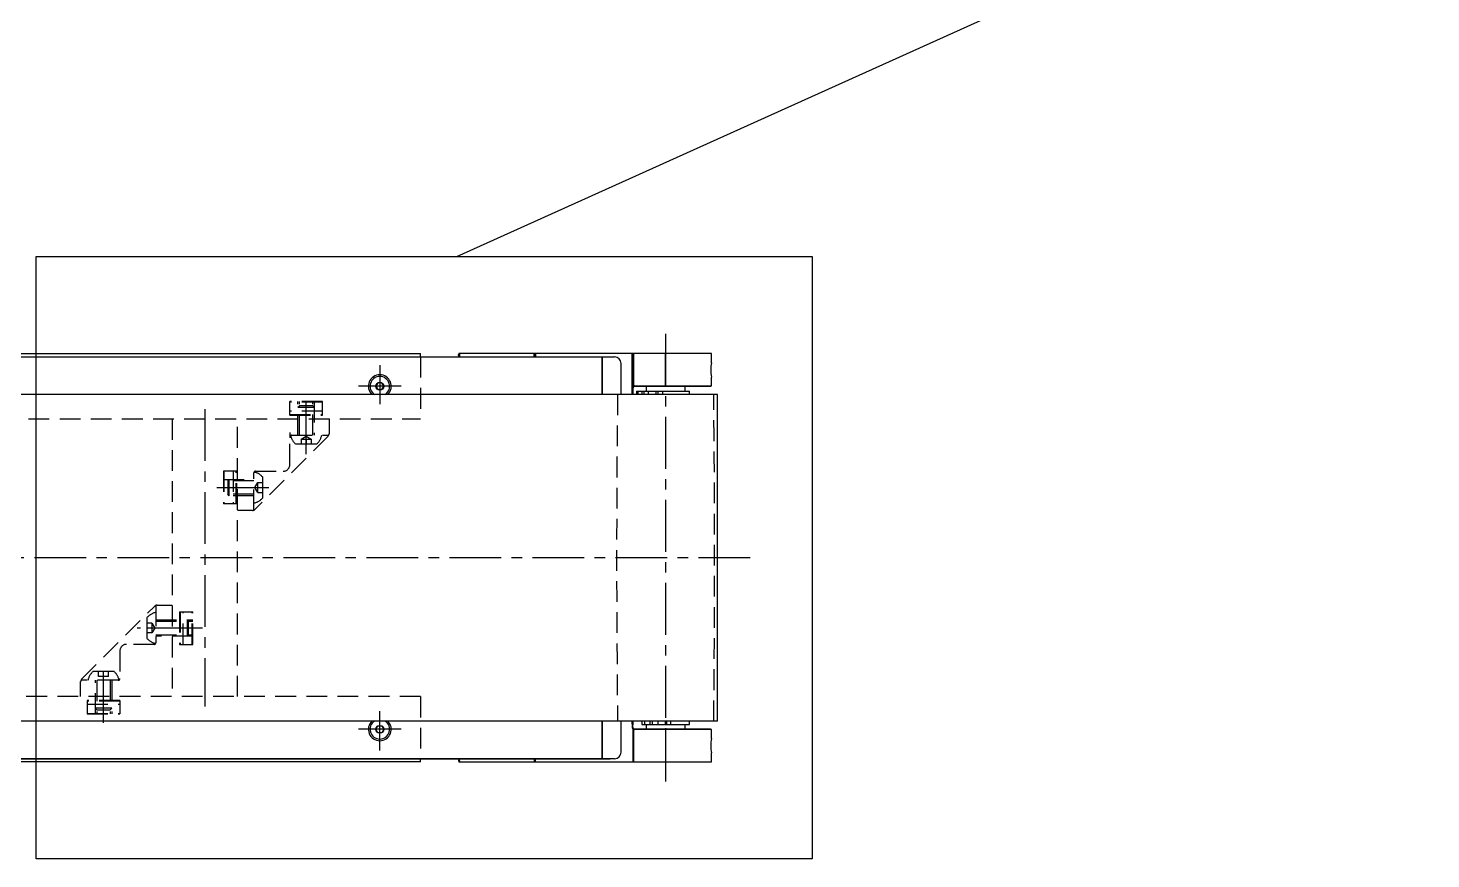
# Model space of a CAD drawing. Extents: x 0 to 1840, y -8 to 967.
# Drawn here: x 1116.1 to 1545.3, y 267.3 to 521.6 of the extents above; entities that cross this region are included whole.
import ezdxf

# ---------------------------------------------------------------- set-up
doc = ezdxf.new("R2010")
doc.units = 0
doc.header["$LTSCALE"] = 0.5
doc.linetypes.add('CENTER', pattern=[50.8, 31.75, -6.35, 6.35, -6.35])
doc.linetypes.add('DASHED', pattern=[19.05, 12.7, -6.35])
for name, color, linetype in [('MSM_CENTER', 1, 'CENTER'), ('MSM_CONTINUOUS', 7, 'CONTINUOUS'), ('MSM_DASHED', 4, 'DASHED'), ('MSM_NARROW', 5, 'CONTINUOUS')]:
    doc.layers.add(name, color=color, linetype=linetype)

msp = doc.modelspace()

# ---------------------------------------------------------------- linework, layer by layer
at = {"layer": 'MSM_CENTER'}
for p, q in [((1311.17, 427.96), (1311.17, 290.96)), ((1223.71, 418.46), (1223.71, 406.46)), ((1201.17, 391.21), (1201.17, 408.26)), ((1230.21, 411.96), (1217.21, 411.96)), ((1170.17, 404.96), (1170.17, 313.96)), ((1173.87, 380.96), (1190.92, 380.96)), ((1337.07, 359.46), (285.27, 359.46)), ((1169.48, 337.96), (1149.42, 337.96)), ((1139.17, 308.96), (1139.17, 327.71)), ((1223.71, 300.46), (1223.71, 312.46)), ((1230.21, 306.96), (1217.21, 306.96))]:
    msp.add_line(p, q, dxfattribs=at)
at = {"layer": 'MSM_CONTINUOUS'}
for p, q in [((297.27, 421.96), (1236.17, 421.96)), ((326.47, 420.96), (1295.52, 420.96)), ((1236.17, 420.96), (1236.17, 421.96)), ((1248.07, 421.65), (1247.83, 421.66)), ((1247.84, 420.96), (1247.83, 421.65)), ((1247.84, 420.96), (1247.83, 421.65)), ((1270.97, 421.96), (1247.93, 421.96)), ((1248.07, 421.65), (1248.07, 420.96)), ((1325.17, 421.96), (1270.97, 421.96)), ((1270.97, 420.96), (1270.97, 421.96)), ((1271.17, 420.96), (1271.17, 421.96)), ((1271.37, 421.96), (1271.37, 420.96)), ((1291.75, 409.46), (1291.75, 420.96)), ((1291.86, 409.46), (1291.86, 420.96)), ((1300.97, 409.46), (1300.97, 421.96)), ((1301.17, 421.96), (1301.17, 409.46)), ((1301.37, 421.96), (1301.37, 412)), ((1311.17, 411.96), (1311.17, 421.96)), ((1325.17, 419.16), (1325.17, 421.96)), ((1297.51, 418.96), (1297.51, 409.46)), ((1223.11, 413), (1222.51, 411.96)), ((1224.31, 413), (1223.11, 413)), ((1224.91, 411.96), (1224.31, 413)), ((1325.17, 412.08), (1325.17, 414.79)), ((1327.07, 409.46), (295.27, 409.46)), ((1222.51, 411.96), (1223.11, 410.92)), ((1223.11, 410.92), (1224.31, 410.92)), ((1224.31, 410.92), (1224.91, 411.96)), ((1301.16, 411.47), (1301.13, 409.46)), ((1301.66, 412.08), (1325.17, 412.08)), ((1301.66, 412.08), (1301.66, 411.96)), ((1301.66, 411.96), (1324.85, 411.96)), ((1302.29, 410.46), (1302.29, 409.46)), ((1302.29, 410.46), (1318.49, 410.46)), ((1302.75, 409.46), (1302.75, 410.46)), ((1304, 409.46), (1304, 410.46)), ((1304.62, 409.46), (1304.62, 410.46)), ((1305.17, 411.96), (1305.17, 410.46)), ((1305.86, 410.46), (1305.86, 409.46)), ((1308.26, 409.46), (1308.26, 410.46)), ((1308.79, 410.46), (1308.79, 409.46)), ((1310.19, 410.46), (1310.19, 409.46)), ((1317.17, 410.46), (1317.17, 411.96)), ((1318.49, 409.46), (1318.49, 410.46)), ((1327.07, 309.46), (1327.07, 409.46)), ((1327.07, 309.46), (295.27, 309.46)), ((1291.75, 297.96), (1291.75, 309.46)), ((1291.86, 297.96), (1291.86, 309.46)), ((1297.51, 309.46), (1297.51, 299.96)), ((1300.86, 309.46), (1300.87, 308.92)), ((1301.07, 308.93), (1301.05, 309.46)), ((1301.13, 309.46), (1301.14, 308.93)), ((1303.84, 309.46), (1303.84, 308.46)), ((1303.89, 309.46), (1303.89, 308.46)), ((1304.81, 308.46), (1304.81, 309.46)), ((1306.4, 308.46), (1306.4, 309.46)), ((1307.2, 308.46), (1307.2, 309.46)), ((1308.8, 309.46), (1308.8, 308.46)), ((1311.09, 308.46), (1311.09, 309.46)), ((1311.43, 309.46), (1311.43, 308.46)), ((1312.61, 309.46), (1312.61, 308.46)), ((1318.49, 308.46), (1318.49, 309.46)), ((1222.51, 306.96), (1223.11, 308)), ((1223.11, 305.92), (1222.51, 306.96)), ((1223.11, 308), (1224.31, 308)), ((1224.31, 305.92), (1223.11, 305.92)), ((1224.31, 308), (1224.91, 306.96)), ((1224.91, 306.96), (1224.31, 305.92)), ((1300.87, 308.92), (1301.07, 308.93)), ((1300.87, 308.92), (1300.95, 308.1)), ((1300.95, 308.1), (1300.96, 307.45)), ((1300.95, 308.1), (1301.15, 308.1)), ((1300.96, 307.45), (1301.15, 307.45)), ((1301.15, 308.1), (1301.03, 308.93)), ((1301.16, 307.45), (1301.15, 308.1)), ((1301.17, 307.3), (1301.17, 296.96)), ((1301.37, 306.92), (1301.37, 296.96)), ((1301.37, 306.92), (1301.66, 306.85)), ((1324.85, 306.96), (1301.66, 306.96)), ((1301.66, 306.85), (1301.66, 306.95)), ((1325.17, 306.85), (1301.66, 306.85)), ((1303.84, 308.46), (1318.49, 308.46)), ((1305.17, 308.46), (1305.17, 306.96)), ((1311.17, 306.96), (1311.17, 296.96)), ((1317.17, 306.96), (1317.17, 308.46)), ((1325.17, 304.14), (1325.17, 306.85)), ((326.47, 297.96), (1294.15, 297.96)), ((1295.52, 297.96), (327.67, 297.96)), ((1236.17, 296.96), (335.17, 296.96)), ((1236.17, 296.96), (1236.17, 297.96)), ((1247.84, 297.96), (1247.83, 297.27)), ((1248.07, 297.27), (1247.83, 297.26)), ((1247.93, 296.96), (1325.17, 296.96)), ((1248.07, 297.27), (1248.07, 297.96)), ((1270.97, 297.96), (1270.97, 296.96)), ((1271.17, 296.96), (1271.17, 297.96)), ((1271.37, 296.96), (1271.37, 297.96)), ((1325.17, 296.96), (1325.17, 299.76))]:
    msp.add_line(p, q, dxfattribs=at)
for centre in [(1223.71, 411.96), (1223.71, 306.96)]:
    msp.add_circle(centre, 1.2, dxfattribs=at)
for centre, radius, start, end in [((1248.33, 421.66), 0.5, 143.1175, 181.4553), ((1248.33, 421.66), 0.5, 143.1175, 181.4553), ((1248.47, 421.66), 0.404, 131.0562, 181.1328), ((1295.52, 418.96), 2, 359.9305, 89.9303), ((1339.05, 416.96), 14.05, 170.9924, 188.8967), ((1223.71, 411.96), 3.5, 314.4153, 225.5847), ((1223.71, 411.96), 3, 303.5573, 236.4426), ((1301.66, 411.46), 0.5, 89.9689, 179.0298), ((1301.62, 411.63), 0.45, 84.4293, 186.3128), ((1324.85, 412.46), 0.5, 270, 309.3159), ((1223.71, 306.96), 3.5, 134.4153, 45.5847), ((1223.71, 306.96), 3, 123.5573, 56.4427), ((1301.66, 307.46), 0.7, 180.9961, 225.4244), ((12827.74, 509.71), 11528.36, 180.997936, 181.001163), ((1301.66, 307.46), 0.5, 181, 190.6739), ((1301.66, 307.46), 0.5, 190.6403, 270.035), ((1301.67, 307.32), 0.496, 182.0124, 233.3768), ((1324.85, 306.46), 0.5, 50.6841, 90), ((1338.87, 301.95), 13.88, 170.9316, 189.0668), ((1248.33, 297.26), 0.5, 178.5447, 216.8825), ((1248.47, 297.27), 0.404, 178.8671, 228.9438), ((1295.52, 299.96), 2, 270.0694, 0.0695)]:
    msp.add_arc(centre, radius, start, end, dxfattribs=at)
at = {"layer": 'MSM_DASHED'}
for p, q in [((1236.17, 420.96), (1236.17, 401.96)), ((1206.17, 407.26), (1196.17, 407.26)), ((1196.17, 403.16), (1196.17, 407.26)), ((1206.17, 407.13), (1196.17, 407.13)), ((1206.17, 404.32), (1196.17, 404.32)), ((1198.67, 396.96), (1198.67, 407.26)), ((1198.67, 405.53), (1199.1, 405.96)), ((1198.67, 405.53), (1203.67, 405.53)), ((1199.1, 396.96), (1199.1, 407.26)), ((1203.24, 405.96), (1199.1, 405.96)), ((1203.24, 396.96), (1203.24, 407.26)), ((1203.24, 405.96), (1203.67, 405.53)), ((1203.67, 407.26), (1203.67, 396.96)), ((1206.17, 403.16), (1206.17, 407.26)), ((335.17, 401.96), (1236.17, 401.96)), ((1160.17, 401.96), (1160.17, 316.96)), ((1180.17, 316.96), (1180.17, 401.96)), ((1196.17, 403.36), (1206.17, 403.36)), ((1196.17, 403.16), (1206.17, 403.16)), ((1208.17, 401.96), (1208.17, 397.38)), ((1207.88, 396.67), (1185.46, 374.26)), ((1196.17, 397.77), (1196.17, 396.21)), ((1196.17, 387.96), (1196.17, 396.46)), ((1196.67, 396.96), (1208.08, 396.96)), ((1199.67, 395.77), (1201.17, 396.64)), ((1199.67, 395.77), (1199.67, 394.21)), ((1199.67, 395.77), (1202.67, 395.77)), ((1201.17, 396.64), (1202.67, 395.77)), ((1201.17, 395.77), (1201.17, 394.21)), ((1202.67, 395.77), (1202.67, 394.21)), ((1204.29, 394.21), (1198.04, 394.21)), ((1175.87, 385.96), (1175.87, 375.96)), ((1179.97, 385.96), (1175.87, 385.96)), ((1175.87, 383.46), (1185.17, 383.46)), ((1185.17, 383.03), (1175.87, 383.03)), ((1176, 385.96), (1176, 375.96)), ((1177.17, 383.03), (1177.6, 383.46)), ((1177.17, 383.03), (1177.17, 378.9)), ((1177.6, 378.46), (1177.6, 383.46)), ((1178.81, 385.96), (1178.81, 375.96)), ((1179.77, 375.96), (1179.77, 385.96)), ((1179.97, 375.96), (1179.97, 385.96)), ((1185.17, 374.05), (1185.17, 385.46)), ((1185.49, 380.96), (1186.36, 382.46)), ((1185.67, 385.96), (1194.17, 385.96)), ((1186.36, 382.46), (1187.92, 382.46)), ((1186.36, 379.46), (1186.36, 382.46)), ((1187.92, 377.84), (1187.92, 384.09)), ((1185.17, 378.9), (1175.87, 378.9)), ((1185.17, 378.46), (1175.87, 378.46)), ((1177.6, 378.46), (1177.17, 378.9)), ((1186.36, 379.46), (1185.49, 380.96)), ((1186.36, 380.96), (1187.92, 380.96)), ((1186.36, 379.46), (1187.92, 379.46)), ((1179.97, 375.96), (1175.87, 375.96)), ((1184.76, 373.96), (1180.17, 373.96)), ((1132.46, 322.26), (1154.88, 344.67)), ((1155.17, 344.87), (1155.17, 333.46)), ((1155.58, 344.96), (1160.17, 344.96)), ((1152.42, 341.09), (1152.42, 334.84)), ((1153.98, 339.46), (1152.42, 339.46)), ((1153.98, 339.46), (1154.85, 337.96)), ((1153.98, 339.46), (1153.98, 336.46)), ((1155.17, 340.46), (1166.47, 340.46)), ((1155.17, 340.03), (1166.47, 340.03)), ((1162.37, 342.96), (1162.37, 332.96)), ((1162.37, 342.96), (1166.47, 342.96)), ((1162.57, 342.96), (1162.57, 332.96)), ((1163.53, 332.96), (1163.53, 342.96)), ((1164.74, 340.46), (1164.74, 335.46)), ((1164.74, 340.46), (1165.17, 340.03)), ((1165.17, 335.9), (1165.17, 340.03)), ((1166.34, 332.96), (1166.34, 342.96)), ((1166.47, 332.96), (1166.47, 342.96)), ((1153.98, 337.96), (1152.42, 337.96)), ((1153.98, 336.46), (1152.42, 336.46)), ((1154.85, 337.96), (1153.98, 336.46)), ((1155.17, 335.9), (1166.47, 335.9)), ((1166.47, 335.46), (1155.17, 335.46)), ((1165.17, 335.9), (1164.74, 335.46)), ((1144.17, 330.96), (1144.17, 322.46)), ((1154.67, 332.96), (1146.17, 332.96)), ((1162.37, 332.96), (1166.47, 332.96)), ((1143.67, 321.96), (1132.26, 321.96)), ((1136.04, 324.71), (1142.29, 324.71)), ((1136.67, 311.66), (1136.67, 321.96)), ((1137.1, 321.96), (1137.1, 311.66)), ((1137.67, 323.15), (1137.67, 324.71)), ((1140.67, 323.15), (1137.67, 323.15)), ((1139.17, 323.15), (1139.17, 324.71)), ((1140.67, 323.15), (1140.67, 324.71)), ((1141.24, 321.96), (1141.24, 311.66)), ((1141.67, 321.96), (1141.67, 311.66)), ((1132.17, 316.96), (1132.17, 321.55)), ((1236.17, 316.96), (335.17, 316.96)), ((1144.17, 315.76), (1134.17, 315.76)), ((1134.17, 315.76), (1134.17, 311.66)), ((1144.17, 315.56), (1134.17, 315.56)), ((1134.17, 314.6), (1144.17, 314.6)), ((1141.67, 313.4), (1136.67, 313.4)), ((1137.1, 312.96), (1136.67, 313.4)), ((1141.67, 313.4), (1141.24, 312.96)), ((1144.17, 315.76), (1144.17, 311.66)), ((1236.17, 316.96), (1236.17, 297.96)), ((1134.17, 311.79), (1144.17, 311.79)), ((1134.17, 311.66), (1144.17, 311.66)), ((1137.1, 312.96), (1141.24, 312.96))]:
    msp.add_line(p, q, dxfattribs=at)
for centre, radius, start, end in [((5462.99, 359.46), 4166.82, 179.31246, 180.68754), ((-2840.65, 359.46), 4166.82, 359.31246, 0.68754), ((1196.67, 396.46), 0.5, 90, 180), ((1201.08, 397.86), 4.75, 191.6126, 230.2269), ((1201.26, 397.86), 4.75, 309.7731, 349.0684), ((1207.17, 397.38), 1, 315, 0), ((1194.17, 387.96), 2, 270, 0), ((1185.67, 385.46), 0.5, 90, 180), ((1184.27, 381.05), 4.75, 39.7731, 78.3763), ((1184.27, 380.88), 4.75, 280.9316, 320.2269), ((1184.76, 374.96), 1, 270, 315), ((1155.58, 343.96), 1, 90, 135), ((1156.07, 338.05), 4.75, 100.9316, 140.2269), ((1156.07, 337.88), 4.75, 219.7731, 258.3763), ((1146.17, 330.96), 2, 90, 180), ((1154.67, 333.46), 0.5, 270, 0), ((1133.17, 321.55), 1, 135, 180), ((1139.08, 321.06), 4.75, 129.7731, 169.0684), ((1139.26, 321.06), 4.75, 11.6126, 50.2269), ((1143.67, 322.46), 0.5, 270, 0)]:
    msp.add_arc(centre, radius, start, end, dxfattribs=at)
at = {"layer": 'MSM_NARROW'}
for p, q in [((1247.3, 451.65), (1545.35, 586.17)), ((1118.57, 451.65), (1356.04, 451.65)), ((1118.57, 267.27), (1118.57, 451.65)), ((1356.04, 451.65), (1356.04, 267.27)), ((1356.04, 267.27), (1118.57, 267.27))]:
    msp.add_line(p, q, dxfattribs=at)

doc.saveas('drawing.dxf')
